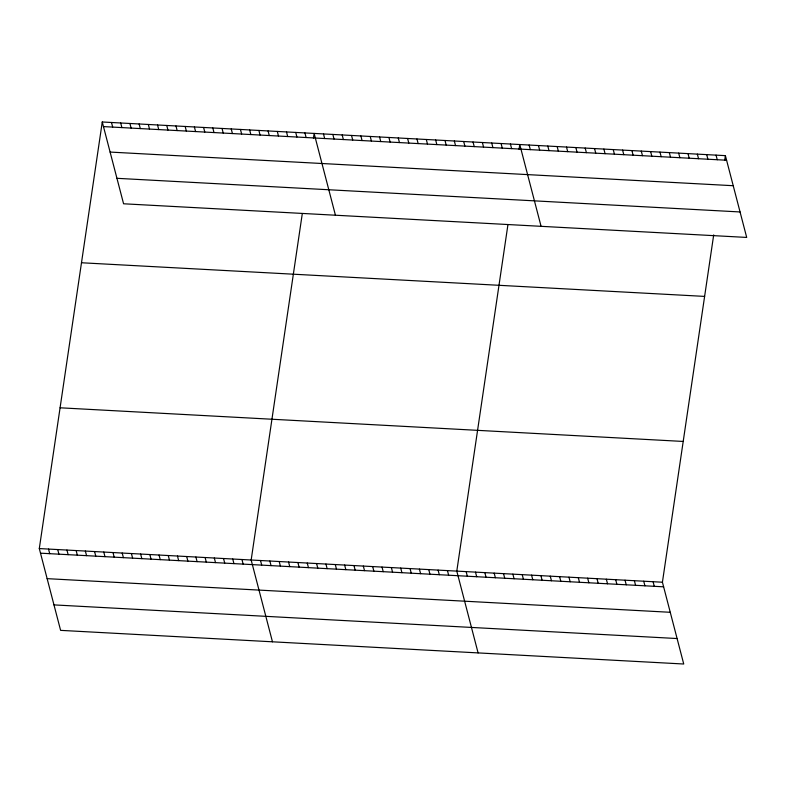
<?xml version="1.0" encoding="UTF-8"?>
<svg xmlns="http://www.w3.org/2000/svg" width="786" height="786" viewBox="0 0 786 786"><rect width="100%" height="100%" fill="white"/><g stroke="black" fill="none" stroke-linecap="round" stroke-linejoin="round"><path stroke-width="1.18" d="M713.698 234.896L662.421 582.22L683.732 664.013L60.61 630.362L39.3 548.569L102.268 121.987L725.39 155.638L746.7 237.431L123.579 203.78L102.268 121.987M302.256 213.871L251.166 560.015L272.467 641.808M313.437 138.159L314.135 133.433L335.435 215.226M507.894 224.973L456.794 571.117L478.094 652.911M519.065 149.261L519.762 144.536L541.073 226.329M724.692 160.364L725.39 155.638M103.467 126.595L726.598 160.236M110.109 152.071L733.23 185.712M116.947 178.314L740.068 211.955M81.489 262.76L704.61 296.401M60.08 407.796L683.201 441.447M39.3 548.569L662.421 582.22M40.499 553.177L663.62 586.818M47.131 578.653L670.262 612.294M53.969 604.896L677.09 638.537M716.046 155.127L717.245 159.735M706.702 154.626L707.901 159.234M697.349 154.115L698.558 158.723M688.005 153.614L689.204 158.222M678.662 153.113L679.861 157.721M669.308 152.602L670.517 157.21M659.965 152.101L661.164 156.709M650.621 151.6L651.82 156.198M641.268 151.089L642.476 155.697M631.924 150.588L633.123 155.196M622.581 150.087L623.779 154.685M613.227 149.576L614.436 154.184M603.884 149.075L605.082 153.683M594.54 148.564L595.739 153.172M585.187 148.063L586.395 152.671M575.843 147.562L577.042 152.17M566.5 147.051L567.698 151.659M557.156 146.55L558.355 151.158M547.803 146.049L549.001 150.657M653.078 581.709L654.276 586.317M538.459 145.538L539.658 150.146M643.724 581.208L644.933 585.816M529.116 145.037L530.314 149.645M634.381 580.697L635.579 585.305M625.037 580.196L626.236 584.804M510.419 144.025L511.617 148.633M615.684 579.695L616.892 584.303M501.075 143.524L502.274 148.132M606.34 579.184L607.539 583.792M491.722 143.023L492.92 147.621M596.996 578.683L598.195 583.291M482.378 142.512L483.577 147.12M587.643 578.182L588.852 582.78M473.034 142.011L474.233 146.618M578.3 577.671L579.498 582.279M463.681 141.5L464.88 146.108M568.956 577.17L570.155 581.778M454.337 140.999L455.536 145.606M559.603 576.669L560.811 581.267M444.994 140.498L446.193 145.105M550.259 576.158L551.458 580.766M435.64 139.987L436.839 144.595M540.915 575.657L542.114 580.264M426.297 139.486L427.496 144.093M531.562 575.146L532.77 579.754M416.953 138.984L418.152 143.583M522.218 574.645L523.417 579.253M407.6 138.474L408.799 143.081M512.875 574.144L514.073 578.751M398.256 137.972L399.455 142.58M503.521 573.633L504.73 578.241M388.913 137.471L390.111 142.07M494.178 573.132L495.377 577.739M379.559 136.961L380.758 141.568M484.834 572.63L486.033 577.229M370.216 136.459L371.414 141.067M475.481 572.12L476.689 576.728M360.872 135.949L362.071 140.556M466.137 571.618L467.336 576.226M351.519 135.447L352.718 140.055M342.175 134.946L343.374 139.554M447.44 570.607L448.649 575.214M332.832 134.435L334.03 139.043M438.097 570.105L439.295 574.713M323.478 133.934L324.677 138.542M428.753 569.595L429.952 574.202M419.41 569.093L420.608 573.701M304.919 132.932L306.118 137.54M410.056 568.592L411.255 573.2M295.713 132.431L296.911 137.039M400.713 568.082L401.911 572.689M286.497 131.94L287.696 136.548M391.369 567.58L392.568 572.188M277.291 131.439L278.49 136.047M382.016 567.079L383.214 571.677M268.075 130.948L269.274 135.546M372.672 566.568L373.871 571.176M258.869 130.447L260.068 135.054M249.653 129.945L250.852 134.553M363.329 566.067L364.527 570.675M240.447 129.454L241.646 134.062M353.975 565.566L355.174 570.164M231.231 128.953L232.43 133.561M344.632 565.055L345.83 569.663M222.016 128.452L223.224 133.06M335.288 564.554L336.487 569.162M212.81 127.961L214.008 132.569M325.935 564.043L327.133 568.651M203.594 127.46L204.792 132.068M316.591 563.542L317.79 568.15M194.388 126.968L195.586 131.567M307.247 563.041L308.446 567.649M185.172 126.467L186.37 131.075M297.894 562.53L299.093 567.138M175.966 125.966L177.164 130.574M288.55 562.029L289.749 566.637M166.75 125.475L167.949 130.083M279.207 561.528L280.405 566.126M157.544 124.974L158.743 129.582M269.853 561.017L271.052 565.625M148.328 124.483L149.527 129.081M260.51 560.516L261.709 565.124M139.122 123.982L140.321 128.59M129.906 123.481L131.105 128.089M241.95 559.514L243.149 564.122M120.69 122.989L121.899 127.587M232.735 559.013L233.943 563.621M111.484 122.488L112.683 127.096M223.529 558.522L224.727 563.13M214.313 558.021L215.511 562.629M205.107 557.52L206.305 562.128M195.891 557.028L197.09 561.636M186.685 556.527L187.883 561.135M177.469 556.036L178.668 560.634M168.263 555.535L169.462 560.143M159.047 555.034L160.246 559.642M149.841 554.543L151.04 559.151M140.625 554.042L141.824 558.649M131.409 553.55L132.618 558.148M122.203 553.049L123.402 557.657M112.988 552.548L114.186 557.156M103.781 552.057L104.98 556.665M94.566 551.556L95.764 556.164M85.36 551.055L86.558 555.663M76.144 550.564L77.342 555.171M66.938 550.062L68.136 554.67M57.722 549.571L58.921 554.169M48.516 549.07L49.715 553.678"/></g></svg>
